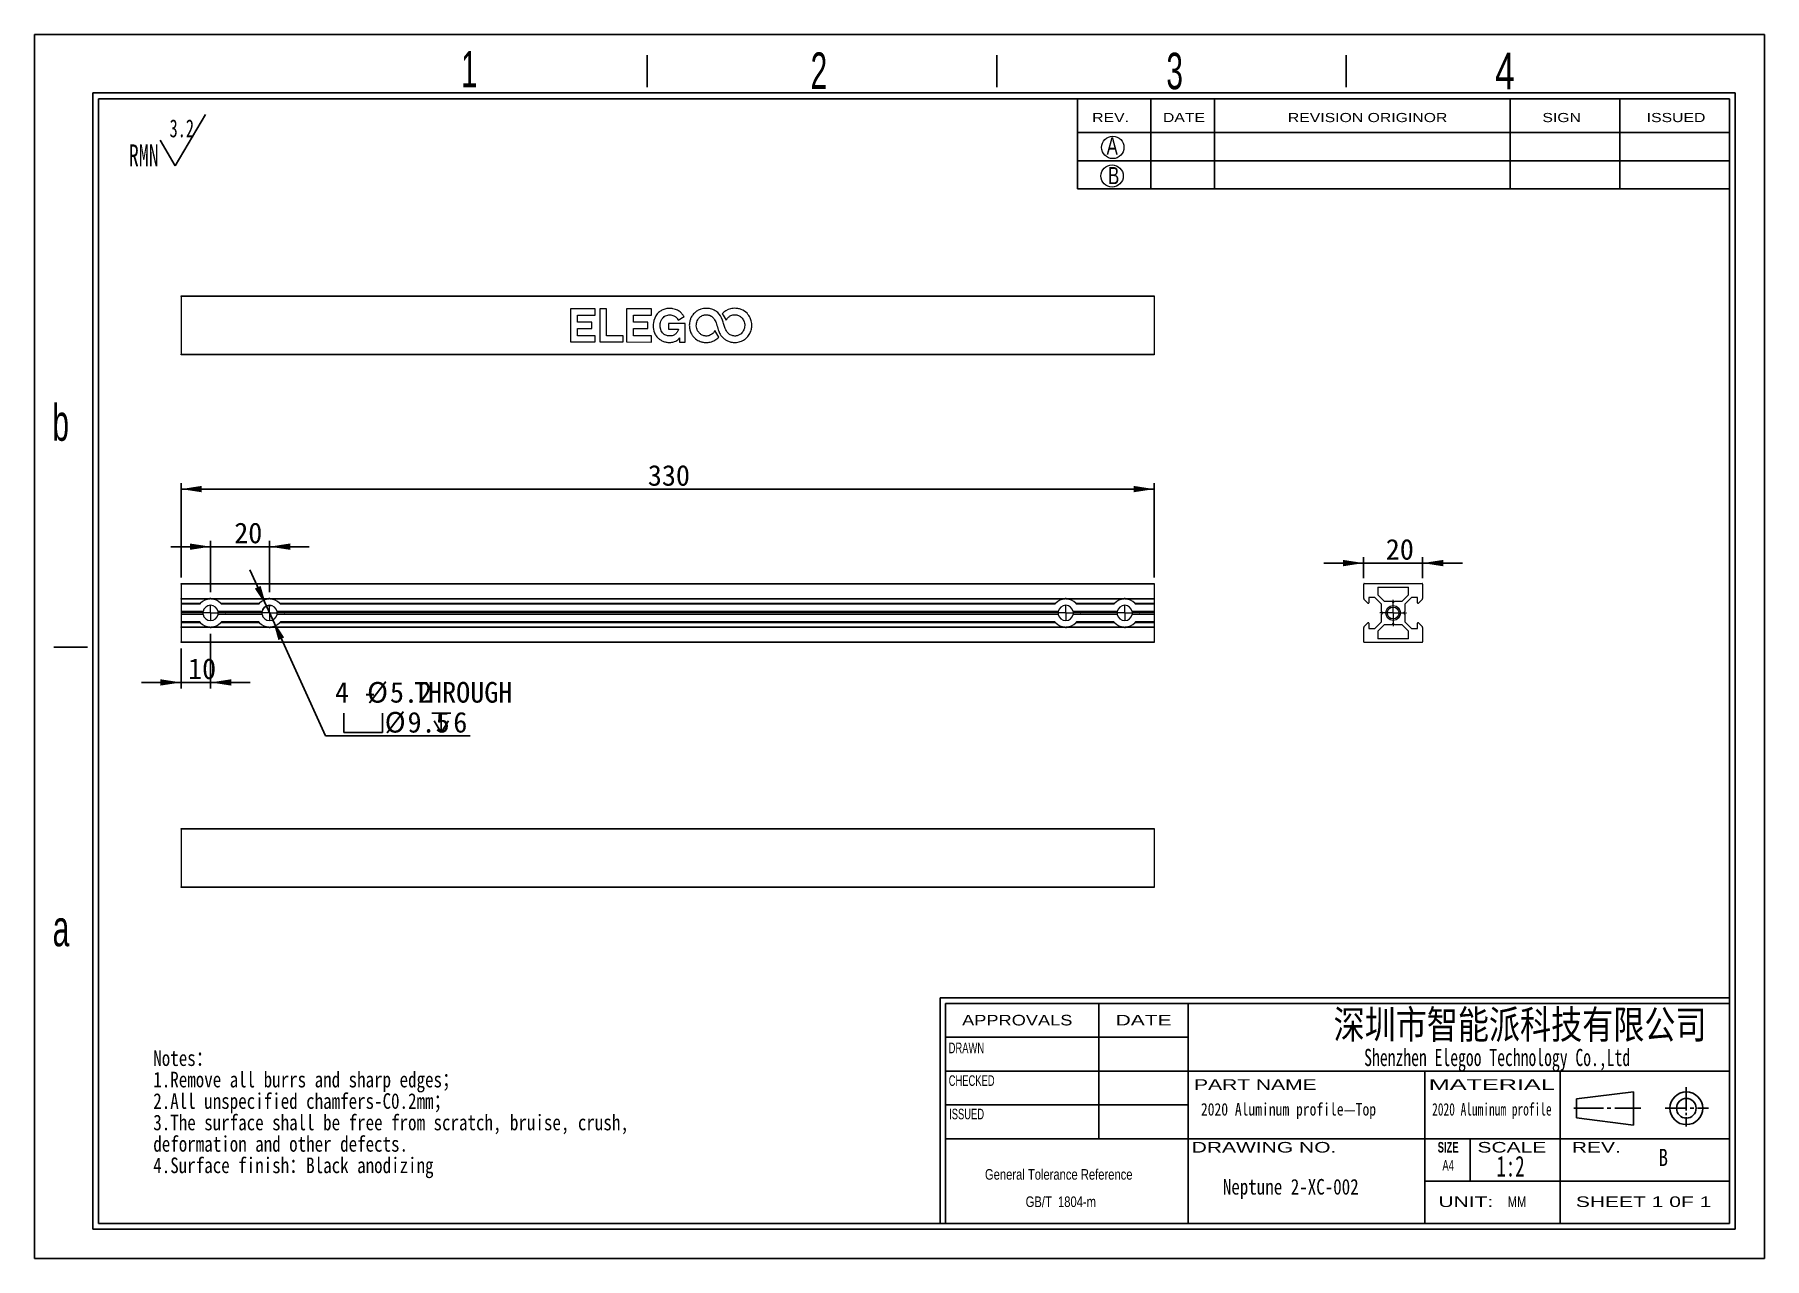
# Model space of a CAD drawing. Header units: millimetres. Extents: x 2 to 295, y 1 to 209.
import ezdxf

# ---------------------------------------------------------------- set-up
doc = ezdxf.new("R2010")
doc.units = ezdxf.units.MM
doc.linetypes.add('CENTER', pattern=[10.16, 6.35, -1.27, 1.27, -1.27])
doc.layers.add('DIM', color=5, linetype='Continuous')
doc.layers.add('SLD-0', color=179, linetype='Continuous')
doc.layers.add('中心线', color=1, linetype='CENTER', lineweight=15)
doc.styles.add('SLDTEXTSTYLE0', font='SIMSUN.TTC', dxfattribs={"width": 0.67})
doc.styles.add('SLDTEXTSTYLE1', font='SIMSUN.TTC', dxfattribs={"width": 0.67})
doc.styles.add('SLDTEXTSTYLE10', font='ARIAL.TTF', dxfattribs={"width": 1.422})
doc.styles.add('SLDTEXTSTYLE11', font='ARIAL.TTF', dxfattribs={"width": 0.7584})
doc.styles.add('SLDTEXTSTYLE12', font='ARIAL.TTF', dxfattribs={"width": 1.2324})
doc.styles.add('SLDTEXTSTYLE13', font='ARIAL.TTF', dxfattribs={"width": 1.7064})
doc.styles.add('SLDTEXTSTYLE14', font='SIMKAI.TTF', dxfattribs={"width": 0.67})
doc.styles.add('SLDTEXTSTYLE15', font='SIMSUN.TTC')
doc.styles.add('SLDTEXTSTYLE2', font='SIMSUN.TTC', dxfattribs={"width": 0.8, "bigfont": 'bigfont'})
doc.styles.add('SLDTEXTSTYLE3', font='SIMSUN.TTC', dxfattribs={"width": 0.8})
doc.styles.add('SLDTEXTSTYLE4', font='SIMSUN.TTC', dxfattribs={"width": 0.8, "bigfont": 'bigfont'})
doc.styles.add('SLDTEXTSTYLE5', font='SIMSUN.TTC', dxfattribs={"width": 0.8})
doc.styles.add('SLDTEXTSTYLE6', font='ARIAL.TTF', dxfattribs={"width": 0.63516})
doc.styles.add('SLDTEXTSTYLE7', font='GOTHIC.TTF', dxfattribs={"width": 0.7304})
doc.styles.add('SLDTEXTSTYLE8', font='GOTHIC.TTF', dxfattribs={"width": 0.61171})
doc.styles.add('SLDTEXTSTYLE9', font='ARIALBD.TTF', dxfattribs={"width": 0.63516})
doc.dimstyles.new('SLDDIMSTYLE0', dxfattribs={"dimtxt": 3.5, "dimasz": 3.5, "dimexe": 0, "dimexo": 0.0625, "dimgap": 0.875, "dimtad": 2, "dimlfac": 2, "dimrnd": 1e-09, "dimzin": 12, "dimdsep": 46, "dimtxsty": 'SLDTEXTSTYLE0', "dimsah": 1, "dimcen": 0.09, "dimadec": 0, "dimazin": 3, "dimtfac": 1, "dimtofl": 0, "dimtmove": 0, "dimatfit": 3, "dimfxl": 0, "dimfrac": 2, "dimtolj": 1, "dimtzin": 12, "dimarcsym": 0})
doc.dimstyles.new('SLDDIMSTYLE1', dxfattribs={"dimtxt": 3.5, "dimasz": 3.5, "dimexe": 0, "dimexo": 0.0625, "dimgap": 0.875, "dimtad": 2, "dimlfac": 2, "dimrnd": 1e-09, "dimzin": 12, "dimdsep": 46, "dimtxsty": 'SLDTEXTSTYLE0', "dimsah": 1, "dimcen": 0.09, "dimadec": 0, "dimazin": 3, "dimtfac": 1, "dimtmove": 0, "dimatfit": 0, "dimfxl": 0, "dimfrac": 2, "dimtolj": 1, "dimtzin": 12, "dimarcsym": 0})
doc.dimstyles.new('SLDDIMSTYLE2', dxfattribs={"dimtxt": 3.5, "dimasz": 3.5, "dimexe": 0, "dimexo": 0.0625, "dimgap": 0.875, "dimtad": 0, "dimtih": 1, "dimtoh": 1, "dimlfac": 2, "dimrnd": 1e-09, "dimzin": 12, "dimdsep": 46, "dimtxsty": 'SLDTEXTSTYLE0', "dimsah": 1, "dimcen": 0, "dimadec": 0, "dimazin": 3, "dimtfac": 1, "dimtmove": 0, "dimatfit": 3, "dimfxl": 0, "dimfrac": 2, "dimtolj": 1, "dimtzin": 12, "dimarcsym": 0})

# ---------------------------------------------------------------- blocks, each defined once
blk = doc.blocks.new('SW_NOTE_0')
at = {"layer": 'SLD-0', "color": 0}
for q in [(12.98, 9.35), (5.31, 5.02)]:
    blk.add_line((7.87, 0.69), q, dxfattribs=at)
at = {"layer": 'SLD-0', "color": 0, "attachment_point": 1, "style": 'SLDTEXTSTYLE0'}
for s, insert, char_height in [('3.2', (6.9, 8.55), 3.032), ('RMN', (0, 4.31), 3.704)]:
    blk.add_mtext(s, dxfattribs=dict(at, insert=insert, char_height=char_height))
blk = doc.blocks.new('SW_NOTE_1')
at = {"layer": 'SLD-0', "color": 0, "char_height": 2.6458, "attachment_point": 1}
for s, insert, style in [('Notes\\M+18146', (0, 3.08), 'SLDTEXTSTYLE4'), ('1.Remove all burrs and sharp edges\\M+18147', (0, -0.55), 'SLDTEXTSTYLE4'), ('2.All unspecified chamfers-C0.2mm\\M+18147', (0, -4.19), 'SLDTEXTSTYLE4'), ('3.The surface shall be free from scratch, bruise, crush, ', (0, -7.82), 'SLDTEXTSTYLE5'), ('deformation and other defects.', (0, -11.45), 'SLDTEXTSTYLE5'), ('4.Surface finish\\M+18146Black anodizing', (0, -15.08), 'SLDTEXTSTYLE4')]:
    blk.add_mtext(s, dxfattribs=dict(at, insert=insert, style=style))
blk = doc.blocks.new('SW_NOTE_2')
at = {"layer": 'SLD-0', "color": 0, "char_height": 1.7927, "attachment_point": 2, "style": 'SLDTEXTSTYLE11'}
for s, insert in [('General Tolerance Reference ', (13.02, 2.31)), (' GB/T  1804-m', (13.11, -2.32))]:
    blk.add_mtext(s, dxfattribs=dict(at, insert=insert))
blk = doc.blocks.new('_D')
at = {"layer": 'DIM'}
for p, q in [((26.65, 116.66), (26.65, 132.66)), ((191.65, 116.66), (191.65, 132.66)), ((26.65, 131.66), (191.65, 131.66))]:
    blk.add_line(p, q, dxfattribs=at)
for points in [[(26.65, 131.66), (30.15, 131.12), (30.15, 132.2)], [(191.65, 131.66), (188.15, 132.2), (188.15, 131.12)]]:
    blk.add_solid(points, dxfattribs=at)
at = {"layer": 'DIM', "insert": (105.79, 135.73), "char_height": 3.5, "attachment_point": 1, "style": 'SLDTEXTSTYLE15'}
blk.add_mtext('330', dxfattribs=at)
blk = doc.blocks.new('_D_1')
at = {"layer": 'DIM'}
for p, q in [((31.65, 121.9), (24.92, 121.9)), ((31.65, 114.21), (31.65, 122.9)), ((31.65, 121.9), (41.65, 121.9)), ((41.65, 114.21), (41.65, 122.9)), ((41.65, 121.9), (48.38, 121.9))]:
    blk.add_line(p, q, dxfattribs=at)
for points in [[(31.65, 121.9), (28.15, 122.44), (28.15, 121.36)], [(41.65, 121.9), (45.15, 121.36), (45.15, 122.44)]]:
    blk.add_solid(points, dxfattribs=at)
at = {"layer": 'DIM', "insert": (35.66, 125.98), "char_height": 3.5, "attachment_point": 1, "style": 'SLDTEXTSTYLE15'}
blk.add_mtext('20', dxfattribs=at)
blk = doc.blocks.new('_D_2')
at = {"layer": 'DIM'}
for p, q in [((31.65, 107.11), (31.65, 97.89)), ((26.65, 104.66), (26.65, 97.89)), ((26.65, 98.89), (19.92, 98.89)), ((26.65, 98.89), (31.65, 98.89)), ((31.65, 98.89), (38.38, 98.89))]:
    blk.add_line(p, q, dxfattribs=at)
for points in [[(26.65, 98.89), (23.15, 99.43), (23.15, 98.36)], [(31.65, 98.89), (35.15, 98.36), (35.15, 99.43)]]:
    blk.add_solid(points, dxfattribs=at)
at = {"layer": 'DIM', "insert": (27.83, 102.97), "char_height": 3.5, "attachment_point": 1, "style": 'SLDTEXTSTYLE15'}
blk.add_mtext('10', dxfattribs=at)
blk = doc.blocks.new('SW_SYMBOL_HOLE_SPOT')
at = {"layer": 'DIM', "color": 0}
for p, q in [((0, 875), (0, 75)), ((1600, 75), (1600, 875)), ((0, 75), (1600, 75))]:
    blk.add_line(p, q, dxfattribs=at)
blk = doc.blocks.new('SW_SYMBOL_HOLE_DEPTH')
at = {"layer": 'DIM', "color": 0}
for p, q in [((0, 875), (800, 875)), ((400, 875), (400, 75)), ((100, 555), (400, 75)), ((700, 555), (400, 75))]:
    blk.add_line(p, q, dxfattribs=at)
blk = doc.blocks.new('_D_3')
at = {"layer": 'DIM'}
for p, q in [((41.11, 111.84), (38.31, 117.97)), ((41.11, 111.84), (42.19, 109.48)), ((42.19, 109.48), (51.16, 89.82)), ((51.16, 89.82), (75.67, 89.82))]:
    blk.add_line(p, q, dxfattribs=at)
blk.add_arc((41.65, 110.66), 1.3, 76.9694, 153.5189, dxfattribs=at)
for points in [[(41.11, 111.84), (40.14, 115.25), (39.16, 114.8)], [(42.19, 109.48), (43.15, 106.07), (44.13, 106.52)]]:
    blk.add_solid(points, dxfattribs=at)
at = {"layer": 'DIM', "xscale": 0.004072727272727273, "yscale": 0.004072727272727273, "zscale": 0.004072727272727273}
for name, p in [('SW_SYMBOL_HOLE_SPOT', (54.26, 90.11)), ('SW_SYMBOL_HOLE_DEPTH', (69.14, 90.11))]:
    blk.add_blockref(name, p, dxfattribs=at)
at = {"layer": 'DIM', "char_height": 3.5, "attachment_point": 1, "style": 'SLDTEXTSTYLE15'}
for s, insert in [('4 - ', (52.75, 98.97)), ('%%c', (58.19, 98.97)), ('5.2', (62.06, 98.97)), ('THROUGH', (66.15, 98.97)), ('%%c', (61.18, 93.9)), ('9.5', (65.05, 93.9)), ('6', (72.8, 93.9))]:
    blk.add_mtext(s, dxfattribs=dict(at, insert=insert))
blk = doc.blocks.new('SW_CENTERMARKSYMBOL_0')
at = {"layer": '中心线', "color": 0}
for p, q in [((-2.5, 0), (-2.55, 0)), ((0, 0), (-1.25, 0)), ((0, 2.5), (0, 2.55)), ((0, 0), (0, 1.25)), ((0, 0), (0, -1.25)), ((0, 0), (1.25, 0)), ((2.5, 0), (2.55, 0)), ((0, -2.5), (0, -2.55))]:
    blk.add_line(p, q, dxfattribs=at)
blk = doc.blocks.new('SW_CENTERMARKSYMBOL_1')
at = {"layer": '中心线', "color": 0}
for p, q in [((-2.5, 0), (-2.55, 0)), ((0, 0), (-1.25, 0)), ((0, 2.5), (0, 2.55)), ((0, 0), (0, 1.25)), ((0, 0), (0, -1.25)), ((0, 0), (1.25, 0)), ((2.5, 0), (2.55, 0)), ((0, -2.5), (0, -2.55))]:
    blk.add_line(p, q, dxfattribs=at)
blk = doc.blocks.new('SW_CENTERMARKSYMBOL_2')
at = {"layer": '中心线', "color": 0}
for p, q in [((-2.5, 0), (-2.55, 0)), ((0, 0), (-1.25, 0)), ((0, 2.5), (0, 2.55)), ((0, 0), (0, 1.25)), ((0, 0), (0, -1.25)), ((0, 0), (1.25, 0)), ((2.5, 0), (2.55, 0)), ((0, -2.5), (0, -2.55))]:
    blk.add_line(p, q, dxfattribs=at)
blk = doc.blocks.new('SW_CENTERMARKSYMBOL_3')
at = {"layer": '中心线', "color": 0}
for p, q in [((-2.5, 0), (-2.55, 0)), ((0, 0), (-1.25, 0)), ((0, 2.5), (0, 2.55)), ((0, 0), (0, 1.25)), ((0, 0), (0, -1.25)), ((0, 0), (1.25, 0)), ((2.5, 0), (2.55, 0)), ((0, -2.5), (0, -2.55))]:
    blk.add_line(p, q, dxfattribs=at)
blk = doc.blocks.new('_D_4')
at = {"layer": 'DIM'}
for p, q in [((227.16, 119.12), (220.43, 119.12)), ((227.16, 116.56), (227.16, 120.12)), ((227.16, 119.12), (237.16, 119.12)), ((237.16, 116.56), (237.16, 120.12)), ((237.16, 119.12), (243.89, 119.12))]:
    blk.add_line(p, q, dxfattribs=at)
for points in [[(227.16, 119.12), (223.66, 119.66), (223.66, 118.58)], [(237.16, 119.12), (240.66, 118.58), (240.66, 119.66)]]:
    blk.add_solid(points, dxfattribs=at)
at = {"layer": 'DIM', "insert": (230.91, 123.2), "char_height": 3.5, "attachment_point": 1, "style": 'SLDTEXTSTYLE15'}
blk.add_mtext('20', dxfattribs=at)
blk = doc.blocks.new('SW_CENTERMARKSYMBOL_4')
at = {"layer": '中心线', "color": 0}
for p, q in [((-1.25, 0), (-2.25, 0)), ((0, 0), (-1.25, 0)), ((0, 1.25), (0, 2.25)), ((0, 0), (0, 1.25)), ((0, 0), (0, -1.25)), ((0, 0), (1.25, 0)), ((1.25, 0), (2.25, 0)), ((0, -1.25), (0, -2.25))]:
    blk.add_line(p, q, dxfattribs=at)

msp = doc.modelspace()

# ---------------------------------------------------------------- linework, layer by layer
at = {"color": 7, "linetype": 'Continuous', "lineweight": 15}
for p, q in [((26.6477, 164.3065), (26.6477, 164.4065)), ((26.6477, 164.4065), (191.6477, 164.4065)), ((26.6477, 164.3065), (26.6477, 154.5065)), ((191.6477, 164.3065), (26.6477, 164.3065)), ((191.6477, 164.4065), (191.6477, 164.3065)), ((191.6477, 164.3065), (191.6477, 154.5065)), ((96.8744, 162.1965), (92.6975, 162.1965)), ((92.6975, 162.1965), (92.6975, 156.5902)), ((96.8744, 161.1301), (96.8744, 162.1965)), ((98.7728, 162.1965), (97.6345, 162.1965)), ((97.6345, 162.1965), (97.6345, 156.5902)), ((98.7728, 157.6561), (98.7728, 162.1965)), ((106.3879, 162.1965), (102.1832, 162.1965)), ((102.1832, 162.1965), (102.1906, 156.5902)), ((106.3879, 161.1301), (106.3879, 162.1965)), ((93.835, 159.9535), (93.835, 161.1301)), ((93.835, 161.1301), (96.8744, 161.1301)), ((96.3112, 159.9535), (93.835, 159.9535)), ((93.835, 157.6561), (93.835, 158.8869)), ((93.835, 158.8869), (96.3112, 158.8869)), ((96.3112, 158.8869), (96.3112, 159.9535)), ((103.3321, 159.9535), (103.3321, 161.1301)), ((103.3321, 161.1301), (106.3879, 161.1301)), ((105.8106, 159.9535), (103.3321, 159.9535)), ((103.3321, 157.6561), (103.3321, 158.8869)), ((103.3321, 158.8869), (105.8106, 158.8869)), ((105.8106, 158.8869), (105.8106, 159.9535)), ((112.1377, 159.7356), (109.2981, 159.7356)), ((109.2981, 159.7356), (109.2981, 158.7427)), ((109.2981, 158.7427), (110.9701, 158.7427)), ((110.9451, 160.2789), (111.9228, 160.9014)), ((112.1377, 156.5698), (112.1377, 159.7356)), ((92.6975, 156.5902), (96.8744, 156.5902)), ((96.8744, 157.6561), (93.835, 157.6561)), ((96.8744, 156.5902), (96.8744, 157.6561)), ((97.6345, 156.5902), (101.6315, 156.5902)), ((101.6315, 157.6561), (98.7728, 157.6561)), ((101.6315, 156.5902), (101.6315, 157.6561)), ((102.1906, 156.5902), (106.3879, 156.5698)), ((106.3879, 157.6561), (103.3321, 157.6561)), ((106.3879, 156.5698), (106.3879, 157.6561)), ((111.1659, 157.2952), (111.1659, 156.5698)), ((111.1659, 156.5698), (112.1377, 156.5698)), ((26.6477, 154.5065), (191.6477, 154.5065)), ((26.6477, 154.4065), (26.6477, 154.5065)), ((191.6477, 154.4065), (26.6477, 154.4065)), ((191.6477, 154.5065), (191.6477, 154.4065)), ((26.6477, 115.6615), (191.6477, 115.6615)), ((26.6477, 115.5615), (26.6477, 115.6615)), ((191.6477, 115.5615), (26.6477, 115.5615)), ((26.6477, 115.5615), (26.6477, 113.1029)), ((191.6477, 115.6615), (191.6477, 115.5615)), ((191.6477, 115.5615), (191.6477, 113.1029)), ((227.1604, 113.1029), (227.1604, 115.5615)), ((227.2604, 115.6615), (237.0604, 115.6615)), ((229.5554, 115.0135), (229.5554, 113.7615)), ((229.5554, 115.0135), (234.7655, 115.0135)), ((234.7655, 113.7615), (234.7655, 115.0135)), ((237.1604, 115.5615), (237.1604, 113.1029)), ((26.6477, 113.1029), (191.6477, 113.1029)), ((26.6477, 113.0322), (26.6477, 113.1029)), ((31.505, 113.0322), (26.6477, 113.0322)), ((26.6477, 113.0322), (26.6477, 112.3322)), ((26.6477, 112.3322), (29.9597, 112.3322)), ((26.6477, 112.3029), (26.6477, 112.3322)), ((26.6477, 112.3029), (29.9317, 112.3029)), ((26.6477, 112.3029), (26.6477, 112.1665)), ((29.8104, 112.1665), (26.6477, 112.1665)), ((26.6477, 112.1665), (26.6477, 110.9115)), ((41.505, 113.0322), (31.7903, 113.0322)), ((33.3357, 112.3322), (39.9597, 112.3322)), ((33.3634, 112.3029), (39.9317, 112.3029)), ((39.8104, 112.1665), (33.4849, 112.1665)), ((176.505, 113.0322), (41.7903, 113.0322)), ((43.3357, 112.3322), (174.9597, 112.3322)), ((43.3634, 112.3029), (174.9317, 112.3029)), ((174.8104, 112.1665), (43.4849, 112.1665)), ((186.505, 113.0322), (176.7903, 113.0322)), ((178.3356, 112.3322), (184.9596, 112.3322)), ((178.3634, 112.3029), (184.9317, 112.3029)), ((184.8104, 112.1665), (178.4849, 112.1665)), ((191.6477, 113.0322), (186.7903, 113.0322)), ((188.3357, 112.3322), (191.6477, 112.3322)), ((188.3634, 112.3029), (191.6477, 112.3029)), ((191.6477, 112.1665), (188.4849, 112.1665)), ((191.6477, 113.1029), (191.6477, 113.0322)), ((191.6477, 113.0322), (191.6477, 112.3322)), ((191.6477, 112.3322), (191.6477, 112.3029)), ((191.6477, 112.3029), (191.6477, 112.1665)), ((191.6477, 112.1665), (191.6477, 110.9115)), ((227.8897, 112.3322), (227.1897, 113.0322)), ((229.0604, 113.2665), (228.0604, 113.2665)), ((228.0604, 113.2665), (228.0604, 112.4029)), ((230.1604, 112.1665), (229.0604, 113.2665)), ((229.5554, 113.7615), (230.6554, 112.6615)), ((230.1604, 110.9115), (230.1604, 112.1665)), ((230.6554, 112.6615), (231.9104, 112.6615)), ((231.9104, 112.6615), (232.1604, 112.4115)), ((232.1604, 112.4115), (232.4104, 112.6615)), ((232.4104, 112.6615), (233.6655, 112.6615)), ((233.6655, 112.6615), (234.7655, 113.7615)), ((235.2604, 113.2665), (234.1604, 112.1665)), ((234.1604, 112.1665), (234.1604, 110.9115)), ((236.2604, 113.2665), (235.2604, 113.2665)), ((236.2604, 112.4029), (236.2604, 113.2665)), ((237.1311, 113.0322), (236.4311, 112.3322)), ((30.3719, 110.9115), (26.6477, 110.9115)), ((26.6477, 110.9115), (26.6477, 110.6615)), ((30.3477, 110.6615), (26.6477, 110.6615)), ((26.6477, 110.6615), (26.6477, 110.4115)), ((30.3719, 110.4115), (26.6477, 110.4115)), ((26.6477, 110.4115), (26.6477, 109.1565)), ((29.8104, 109.1565), (26.6477, 109.1565)), ((26.6477, 109.1565), (26.6477, 109.0201)), ((29.9319, 109.0201), (26.6477, 109.0201)), ((26.6477, 108.9908), (26.6477, 109.0201)), ((29.9597, 108.9908), (26.6477, 108.9908)), ((26.6477, 108.9908), (26.6477, 108.2908)), ((30.817, 109.6615), (30.8854, 109.6615)), ((40.3719, 110.9115), (32.9234, 110.9115)), ((40.3719, 110.4115), (32.9234, 110.4115)), ((40.3477, 110.6615), (32.9477, 110.6615)), ((39.9597, 108.9908), (33.3357, 108.9908)), ((39.9319, 109.0201), (33.3636, 109.0201)), ((39.8104, 109.1565), (33.4849, 109.1565)), ((175.3719, 110.9115), (42.9234, 110.9115)), ((175.3719, 110.4115), (42.9234, 110.4115)), ((175.3477, 110.6615), (42.9477, 110.6615)), ((174.9597, 108.9908), (43.3357, 108.9908)), ((174.9319, 109.0201), (43.3636, 109.0201)), ((174.8104, 109.1565), (43.4849, 109.1565)), ((185.3719, 110.9115), (177.9234, 110.9115)), ((185.3719, 110.4115), (177.9234, 110.4115)), ((185.3477, 110.6615), (177.9477, 110.6615)), ((184.9596, 108.9908), (178.3356, 108.9908)), ((184.9319, 109.0201), (178.3636, 109.0201)), ((184.8104, 109.1565), (178.4849, 109.1565)), ((191.6477, 110.9115), (187.9234, 110.9115)), ((191.6477, 110.4115), (187.9234, 110.4115)), ((191.6477, 110.6615), (187.9477, 110.6615)), ((191.6477, 108.9908), (188.3357, 108.9908)), ((191.6477, 109.0201), (188.3636, 109.0201)), ((191.6477, 109.1565), (188.4849, 109.1565)), ((191.6477, 110.9115), (191.6477, 110.6615)), ((191.6477, 110.6615), (191.6477, 110.4115)), ((191.6477, 110.4115), (191.6477, 109.1565)), ((191.6477, 109.1565), (191.6477, 109.0201)), ((191.6477, 109.0201), (191.6477, 108.9908)), ((191.6477, 108.9908), (191.6477, 108.2908)), ((227.1897, 108.2908), (227.8897, 108.9908)), ((228.0604, 108.9201), (228.0604, 108.0565)), ((229.0604, 108.0565), (230.1604, 109.1565)), ((230.6554, 108.6615), (229.5554, 107.5615)), ((230.4104, 110.6615), (230.1604, 110.9115)), ((230.1604, 110.4115), (230.4104, 110.6615)), ((230.1604, 109.1565), (230.1604, 110.4115)), ((231.9104, 108.6615), (230.6554, 108.6615)), ((232.1604, 108.9115), (231.9104, 108.6615)), ((232.4104, 108.6615), (232.1604, 108.9115)), ((233.6655, 108.6615), (232.4104, 108.6615)), ((234.7655, 107.5615), (233.6655, 108.6615)), ((234.1604, 110.9115), (233.9104, 110.6615)), ((233.9104, 110.6615), (234.1604, 110.4115)), ((234.1604, 110.4115), (234.1604, 109.1565)), ((234.1604, 109.1565), (235.2604, 108.0565)), ((236.2604, 108.0565), (236.2604, 108.9201)), ((236.4311, 108.9908), (237.1311, 108.2908)), ((26.6477, 108.2908), (31.505, 108.2908)), ((26.6477, 108.2201), (26.6477, 108.2908)), ((191.6477, 108.2201), (26.6477, 108.2201)), ((26.6477, 108.2201), (26.6477, 105.7615)), ((26.6477, 105.7615), (191.6477, 105.7615)), ((26.6477, 105.6615), (26.6477, 105.7615)), ((191.6477, 105.6615), (26.6477, 105.6615)), ((31.7903, 108.2908), (41.505, 108.2908)), ((41.7903, 108.2908), (176.505, 108.2908)), ((176.7903, 108.2908), (186.505, 108.2908)), ((186.7903, 108.2908), (191.6477, 108.2908)), ((191.6477, 108.2908), (191.6477, 108.2201)), ((191.6477, 108.2201), (191.6477, 105.7615)), ((191.6477, 105.7615), (191.6477, 105.6615)), ((227.1604, 105.7615), (227.1604, 108.2201)), ((237.0604, 105.6615), (227.2604, 105.6615)), ((228.0604, 108.0565), (229.0604, 108.0565)), ((229.5554, 107.5615), (229.5554, 106.3095)), ((234.7655, 106.3095), (229.5554, 106.3095)), ((234.7655, 106.3095), (234.7655, 107.5615)), ((235.2604, 108.0565), (236.2604, 108.0565)), ((237.1604, 108.2201), (237.1604, 105.7615)), ((26.6477, 74.1309), (191.6477, 74.1309)), ((26.6477, 74.0309), (26.6477, 74.1309)), ((191.6477, 74.0309), (26.6477, 74.0309)), ((26.6477, 74.0309), (26.6477, 64.2309)), ((191.6477, 74.1309), (191.6477, 74.0309)), ((191.6477, 74.0309), (191.6477, 64.2309)), ((26.6477, 64.2309), (191.6477, 64.2309)), ((26.6477, 64.1309), (26.6477, 64.2309)), ((191.6477, 64.1309), (26.6477, 64.1309)), ((191.6477, 64.2309), (191.6477, 64.1309))]:
    msp.add_line(p, q, dxfattribs=at)
for radius in [1.25, 1]:
    msp.add_circle((232.1604, 110.6615), radius, dxfattribs=at)
for centre, radius, start, end in [((227.2604, 115.5615), 0.1, 90, 180), ((237.0604, 115.5615), 0.1, 0, 90), ((31.6477, 110.6615), 2.375, 136.280789, 140.676749), ((31.6477, 110.6615), 2.375, 93.444019, 135.294968), ((31.6477, 110.6615), 1.3, 11.087489, 168.912511), ((31.6477, 110.6615), 2.375, 44.705032, 86.555981), ((31.6477, 110.6615), 2.375, 39.323251, 43.719211), ((41.6477, 110.6615), 2.375, 136.280789, 140.676749), ((41.6477, 110.6615), 2.375, 93.444019, 135.294968), ((41.6477, 110.6615), 1.3, 11.087489, 168.912511), ((41.6477, 110.6615), 2.375, 44.705032, 86.555981), ((41.6477, 110.6615), 2.375, 39.323251, 43.719211), ((176.6477, 110.6615), 2.375, 136.280789, 140.676749), ((176.6477, 110.6615), 2.375, 93.444019, 135.294968), ((176.6477, 110.6615), 1.3, 11.087489, 168.912511), ((176.6477, 110.6615), 2.375, 44.705032, 86.555981), ((176.6477, 110.6615), 2.375, 39.323251, 43.719211), ((186.6477, 110.6615), 2.375, 136.280789, 140.676749), ((186.6477, 110.6615), 2.375, 93.444019, 135.294968), ((186.6477, 110.6615), 1.3, 11.087489, 168.912511), ((186.6477, 110.6615), 2.375, 44.705032, 86.555981), ((186.6477, 110.6615), 2.375, 39.323251, 43.719211), ((227.2604, 113.1029), 0.1, 180, 225), ((227.9604, 112.4029), 0.1, 225, 0), ((236.3604, 112.4029), 0.1, 180, 315), ((237.0604, 113.1029), 0.1, 315, 0), ((31.6477, 110.6615), 2.375, 219.323251, 223.719211), ((31.6477, 110.6615), 2.375, 224.705032, 266.555981), ((31.6477, 110.6615), 1.3, 168.912511, 180), ((31.6477, 110.6615), 1.3, 180, 191.087489), ((31.6477, 110.6615), 1.3, 191.087489, 348.912511), ((31.6477, 110.6615), 2.375, 273.444019, 315.294968), ((31.6477, 110.6615), 1.3, 0, 11.087489), ((31.6477, 110.6615), 1.3, 348.912511, 0), ((31.6477, 110.6615), 2.375, 316.280789, 320.676749), ((41.6477, 110.6615), 2.375, 219.323251, 223.719211), ((41.6477, 110.6615), 2.375, 224.705032, 266.555981), ((41.6477, 110.6615), 1.3, 168.912511, 180), ((41.6477, 110.6615), 1.3, 180, 191.087489), ((41.6477, 110.6615), 1.3, 191.087489, 348.912511), ((41.6477, 110.6615), 2.375, 273.444019, 315.294968), ((41.6477, 110.6615), 1.3, 0, 11.087489), ((41.6477, 110.6615), 1.3, 348.912511, 0), ((41.6477, 110.6615), 2.375, 316.280789, 320.676749), ((176.6477, 110.6615), 2.375, 219.323251, 223.719211), ((176.6477, 110.6615), 2.375, 224.705032, 266.555981), ((176.6477, 110.6615), 1.3, 168.912511, 180), ((176.6477, 110.6615), 1.3, 180, 191.087489), ((176.6477, 110.6615), 1.3, 191.087489, 348.912511), ((176.6477, 110.6615), 2.375, 273.444019, 315.294968), ((176.6477, 110.6615), 1.3, 0, 11.087489), ((176.6477, 110.6615), 1.3, 348.912511, 0), ((176.6477, 110.6615), 2.375, 316.280789, 320.676749), ((186.6477, 110.6615), 2.375, 219.323251, 223.719211), ((186.6477, 110.6615), 2.375, 224.705032, 266.555981), ((186.6477, 110.6615), 1.3, 168.912511, 180), ((186.6477, 110.6615), 1.3, 180, 191.087489), ((186.6477, 110.6615), 1.3, 191.087489, 348.912511), ((186.6477, 110.6615), 2.375, 273.444019, 315.294968), ((186.6477, 110.6615), 1.3, 0, 11.087489), ((186.6477, 110.6615), 1.3, 348.912511, 0), ((186.6477, 110.6615), 2.375, 316.280789, 320.676749), ((227.9604, 108.9201), 0.1, 0, 135), ((236.3604, 108.9201), 0.1, 45, 180), ((227.2604, 108.2201), 0.1, 135, 180), ((227.2604, 105.7615), 0.1, 180, 270), ((237.0604, 105.7615), 0.1, 270, 0), ((237.0604, 108.2201), 0.1, 0, 45)]:
    msp.add_arc(centre, radius, start, end, dxfattribs=at)
for points, knots in [([(111.9228, 160.9014), (111.8333, 161.0801), (111.656, 161.3109), (111.3699, 161.5935), (111.1238, 161.7845), (110.8297, 161.9718), (110.4632, 162.114), (110.1039, 162.2203), (109.7824, 162.2638), (109.4974, 162.2729), (109.1873, 162.2681), (108.7268, 162.1925), (108.2834, 162.0301), (107.7827, 161.7461), (107.1351, 161.1311), (106.7593, 160.234), (106.6541, 159.1127), (106.767, 158.3908), (107.0693, 157.8386), (107.287, 157.5036), (107.5953, 157.1742), (107.9796, 156.9012), (108.3113, 156.736), (108.5994, 156.6222), (108.8834, 156.5495), (109.2378, 156.5147), (109.6106, 156.5137), (110.0059, 156.5605), (110.3647, 156.6688), (110.7944, 156.8659), (111.0457, 157.1259), (111.1659, 157.2952)], [0, 0, 0, 0, 0.04306126, 0.06293944, 0.08723537, 0.11063967, 0.13841447, 0.17232888, 0.19183435, 0.20872822, 0.23427806, 0.25908051, 0.30980908, 0.3358877, 0.38378725, 0.50147718, 0.53554309, 0.62914126, 0.65316789, 0.67210585, 0.71587649, 0.75017035, 0.77401912, 0.79626488, 0.8173856, 0.8374748, 0.87348038, 0.89824817, 0.92364057, 0.95469009, 1, 1, 1, 1]), ([(119.0734, 160.2715), (119.1464, 160.4503), (119.3702, 160.7009), (119.6986, 160.9883), (120.0281, 161.1292), (120.3543, 161.2095), (120.6936, 161.2114), (121.0023, 161.1349), (121.3382, 161.0109), (121.6462, 160.7725), (121.8943, 160.477), (122.0712, 160.15), (122.1941, 159.7979), (122.2295, 159.3718), (122.1868, 158.9944), (122.0296, 158.4888), (121.6964, 158.0201), (121.1919, 157.7159), (120.8168, 157.6097), (120.3983, 157.5808), (119.9947, 157.6564), (119.6222, 157.8645), (119.22, 158.2169), (118.8874, 158.7996), (118.6772, 159.5814), (118.403, 160.5366), (117.9517, 161.3487), (117.2373, 161.8778), (116.7663, 162.1264), (116.2311, 162.2469), (115.8237, 162.2864), (115.4945, 162.2908), (115.1471, 162.2535), (114.8348, 162.1667), (114.4805, 162.0468), (114.1865, 161.8825), (113.9132, 161.7021), (113.6542, 161.4689), (113.4355, 161.236), (113.229, 160.9205), (113.0202, 160.5508), (112.9019, 160.0863), (112.8067, 159.5475), (112.8318, 159.0632), (112.9367, 158.5034), (113.1242, 158.0276), (113.4475, 157.512), (113.9354, 157.0317), (114.5476, 156.6846), (115.1206, 156.5377), (115.5704, 156.5017), (115.9722, 156.5022), (116.4034, 156.578), (116.7858, 156.6874), (117.2953, 156.9353), (117.6297, 157.1979), (117.8326, 157.4076)], [0, 0, 0, 0, 0.0215498, 0.03870294, 0.04954523, 0.06243192, 0.07718387, 0.08800892, 0.09890066, 0.11816856, 0.13193297, 0.14305292, 0.16079614, 0.17437542, 0.1919216, 0.20411682, 0.23514023, 0.25520397, 0.27092306, 0.27947403, 0.30338724, 0.31672189, 0.32816603, 0.36459642, 0.3914464, 0.42128695, 0.47950091, 0.492651, 0.52332443, 0.53985041, 0.55545868, 0.57037125, 0.57763102, 0.59557647, 0.6075139, 0.62056505, 0.63418836, 0.64509962, 0.66060425, 0.67074997, 0.6884414, 0.70913885, 0.72547618, 0.75130355, 0.76428821, 0.79095879, 0.80951184, 0.83397609, 0.8689668, 0.88902604, 0.90154156, 0.920834, 0.9350374, 0.95179763, 0.96640559, 1, 1, 1, 1]), ([(117.1605, 158.515), (117.077, 158.3239), (116.8429, 158.0569), (116.4669, 157.7678), (116.1255, 157.6415), (115.8031, 157.5806), (115.5265, 157.6005), (115.1666, 157.6631), (114.8668, 157.8016), (114.5131, 158.0978), (114.1498, 158.5381), (113.977, 159.186), (114.0378, 159.7563), (114.148, 160.183), (114.3648, 160.5221), (114.6008, 160.7994), (114.8624, 160.9811), (115.1337, 161.1207), (115.3921, 161.1761), (115.6317, 161.1967), (115.854, 161.2033), (116.0579, 161.1627), (116.2825, 161.1025), (116.4616, 161.0107), (116.7171, 160.8436), (116.9276, 160.6436), (117.1365, 160.3196), (117.319, 160.0087), (117.425, 159.6689), (117.5901, 159.1377), (117.7322, 158.6098), (118.0216, 157.9111), (118.3717, 157.4442), (118.8436, 157.0133), (119.3149, 156.7463), (119.8052, 156.5767), (120.3847, 156.4965), (120.9311, 156.4996), (121.4724, 156.6434), (121.9422, 156.8327), (122.3263, 157.0937), (122.7396, 157.4745), (123.1081, 158.0055), (123.3836, 158.7283), (123.4157, 159.4037), (123.3802, 160.0553), (123.1476, 160.7538), (122.6055, 161.5587), (121.8296, 162.0709), (121.1453, 162.2337), (120.5362, 162.3134), (119.5494, 162.2399), (118.7722, 161.7805), (118.3993, 161.3833)], [0, 0, 0, 0, 0.02362247, 0.04045487, 0.05394694, 0.06508825, 0.0779676, 0.0855475, 0.10711822, 0.11472556, 0.13859908, 0.1716516, 0.18824711, 0.2043557, 0.22181348, 0.23402333, 0.24600299, 0.25818987, 0.26886847, 0.27612021, 0.28588762, 0.29429027, 0.29991611, 0.31261302, 0.31716579, 0.33506299, 0.34535051, 0.36148844, 0.37630404, 0.38611182, 0.42552171, 0.43904259, 0.47291048, 0.49146288, 0.51227328, 0.53473273, 0.55067032, 0.57945585, 0.59677576, 0.61481515, 0.63749573, 0.64969919, 0.67934079, 0.71093689, 0.73724116, 0.75649558, 0.78577814, 0.82062224, 0.86660407, 0.88832871, 0.90116557, 0.93723313, 1, 1, 1, 1]), ([(110.9701, 158.7427), (110.9556, 158.655), (110.8821, 158.4942), (110.7795, 158.2772), (110.6434, 158.1114), (110.4503, 157.8883), (110.143, 157.7114), (109.8083, 157.6041), (109.5212, 157.602), (109.2639, 157.5984), (108.9575, 157.674), (108.6827, 157.7718), (108.4559, 157.953), (108.1558, 158.2765), (107.9671, 158.6736), (107.8594, 159.2815), (107.8392, 159.7982), (108.1013, 160.3608), (108.3735, 160.7469), (108.7617, 161.0317), (109.1468, 161.1622), (109.5341, 161.207), (109.8819, 161.1642), (110.1795, 161.0487), (110.4122, 160.9268), (110.6912, 160.7033), (110.8566, 160.4724), (110.9451, 160.2789)], [0, 0, 0, 0, 0.02852437, 0.0575009, 0.07754914, 0.09802509, 0.15320442, 0.1899963, 0.21095245, 0.24622563, 0.27319072, 0.31326261, 0.33978835, 0.3666373, 0.45672882, 0.47627308, 0.56805601, 0.61758399, 0.67580327, 0.71988851, 0.77180637, 0.80609851, 0.84609488, 0.88430658, 0.90935703, 0.93122439, 1, 1, 1, 1]), ([(29.9597, 112.3322), (29.9536, 112.326), (29.9425, 112.3148), (29.9326, 112.3045), (29.932, 112.3038), (29.9317, 112.3035)], [0, 0, 0, 0, 0.40034044, 0.729542755, 1, 1, 1, 1]), ([(33.3634, 112.3037), (33.3636, 112.3035), (33.3645, 112.3026), (33.3596, 112.3076), (33.3501, 112.3175), (33.3405, 112.3273), (33.3357, 112.3322)], [0, 0, 0, 0, 0.09351564, 0.38362247, 0.68557377, 1, 1, 1, 1]), ([(39.9597, 112.3322), (39.9536, 112.326), (39.9425, 112.3148), (39.9326, 112.3045), (39.932, 112.3038), (39.9317, 112.3035)], [0, 0, 0, 0, 0.40034025, 0.72954242, 1, 1, 1, 1]), ([(43.3634, 112.3037), (43.3636, 112.3035), (43.3645, 112.3026), (43.3596, 112.3076), (43.3501, 112.3175), (43.3405, 112.3273), (43.3357, 112.3322)], [0, 0, 0, 0, 0.09351549, 0.3836228, 0.68557039, 1, 1, 1, 1]), ([(174.9597, 112.3322), (174.9536, 112.326), (174.9425, 112.3148), (174.9326, 112.3045), (174.932, 112.3038), (174.9317, 112.3035)], [0, 0, 0, 0, 0.40034681, 0.72955483, 1, 1, 1, 1]), ([(178.3634, 112.3037), (178.3636, 112.3035), (178.3645, 112.3026), (178.3596, 112.3076), (178.3501, 112.3175), (178.3405, 112.3273), (178.3356, 112.3322)], [0, 0, 0, 0, 0.09351132, 0.38360651, 0.68555804, 1, 1, 1, 1]), ([(184.9596, 112.3322), (184.9536, 112.326), (184.9425, 112.3148), (184.9326, 112.3045), (184.932, 112.3038), (184.9317, 112.3035)], [0, 0, 0, 0, 0.4002875, 0.72951991, 1, 1, 1, 1]), ([(188.3634, 112.3037), (188.3636, 112.3035), (188.3645, 112.3026), (188.3596, 112.3076), (188.3502, 112.3175), (188.3406, 112.3273), (188.3357, 112.3322)], [0, 0, 0, 0, 0.09351759, 0.38363222, 0.68553696, 1, 1, 1, 1]), ([(29.9319, 109.0193), (29.9317, 109.0196), (29.9308, 109.0205), (29.9357, 109.0154), (29.9452, 109.0055), (29.9548, 108.9958), (29.9597, 108.9908)], [0, 0, 0, 0, 0.09351563, 0.3836219, 0.68557525, 1, 1, 1, 1]), ([(33.3357, 108.9908), (33.3417, 108.997), (33.3528, 109.0082), (33.3627, 109.0186), (33.3633, 109.0192), (33.3636, 109.0195)], [0, 0, 0, 0, 0.40034044, 0.729542755, 1, 1, 1, 1]), ([(39.9319, 109.0193), (39.9317, 109.0196), (39.9308, 109.0205), (39.9357, 109.0154), (39.9452, 109.0055), (39.9548, 108.9958), (39.9597, 108.9908)], [0, 0, 0, 0, 0.093515438, 0.383620512, 0.685576308, 1, 1, 1, 1]), ([(43.3357, 108.9908), (43.3417, 108.997), (43.3528, 109.0082), (43.3627, 109.0186), (43.3633, 109.0192), (43.3636, 109.0195)], [0, 0, 0, 0, 0.40033692, 0.72954091, 1, 1, 1, 1]), ([(174.9319, 109.0193), (174.9317, 109.0196), (174.9308, 109.0205), (174.9356, 109.0154), (174.9452, 109.0055), (174.9548, 108.9958), (174.9597, 108.9908)], [0, 0, 0, 0, 0.09350583, 0.38358035, 0.68554469, 1, 1, 1, 1]), ([(178.3356, 108.9908), (178.3417, 108.997), (178.3528, 109.0082), (178.3627, 109.0186), (178.3633, 109.0192), (178.3636, 109.0195)], [0, 0, 0, 0, 0.40034681, 0.72955483, 1, 1, 1, 1]), ([(184.9319, 109.0193), (184.9317, 109.0196), (184.9308, 109.0205), (184.9357, 109.0154), (184.9452, 109.0055), (184.9548, 108.9958), (184.9596, 108.9908)], [0, 0, 0, 0, 0.0935199, 0.38364172, 0.68562097, 1, 1, 1, 1]), ([(188.3357, 108.9908), (188.3417, 108.997), (188.3528, 109.0082), (188.3627, 109.0186), (188.3633, 109.0192), (188.3636, 109.0195)], [0, 0, 0, 0, 0.40034681, 0.72955483, 1, 1, 1, 1])]:
    msp.add_open_spline(points, degree=3, knots=knots, dxfattribs=at)
for points in [[(118.3993, 161.3833), (118.6594, 161.0354), (118.8578, 160.6471), (119.0734, 160.2715)], [(117.8326, 157.4076), (117.5781, 157.758), (117.3795, 158.1429), (117.1605, 158.515)], [(31.7903, 113.0322), (31.6954, 113.0379), (31.5999, 113.0379), (31.505, 113.0322)], [(41.7903, 113.0322), (41.6954, 113.0379), (41.5999, 113.0379), (41.505, 113.0322)], [(176.7903, 113.0322), (176.6954, 113.0379), (176.5999, 113.0379), (176.505, 113.0322)], [(186.7903, 113.0322), (186.6954, 113.0379), (186.5999, 113.0379), (186.505, 113.0322)], [(31.505, 108.2908), (31.6, 108.2851), (31.6954, 108.2851), (31.7903, 108.2908)], [(41.505, 108.2908), (41.6, 108.2851), (41.6954, 108.2851), (41.7903, 108.2908)], [(176.505, 108.2908), (176.6, 108.2851), (176.6954, 108.2851), (176.7903, 108.2908)], [(186.505, 108.2908), (186.6, 108.2851), (186.6954, 108.2851), (186.7903, 108.2908)]]:
    msp.add_open_spline(points, degree=3, dxfattribs=at)
at = {"layer": 'SLD-0'}
for p, q in [((1.812, 208.6737), (295.1066, 208.6737)), ((1.812, 1.2938), (1.812, 208.6737)), ((295.1066, 208.6737), (295.1066, 1.2938)), ((12.6748, 7.2189), (12.6748, 197.811)), ((12.6748, 197.811), (289.1814, 197.811)), ((252.0174, 197.811), (252.0174, 182.5137)), ((270.5994, 197.811), (270.5994, 182.5137)), ((289.1814, 197.811), (289.1814, 7.2189)), ((289.1814, 7.2189), (12.6748, 7.2189)), ((295.1066, 1.2938), (1.812, 1.2938))]:
    msp.add_line(p, q, dxfattribs=at)
at = {"layer": 'SLD-0', "color": 6, "linetype": 'Continuous'}
for p, q in [((105.701, 199.786), (105.701, 205.1695)), ((164.9525, 199.786), (164.9525, 205.1695)), ((224.2039, 199.786), (224.2039, 205.1695)), ((11.6873, 6.2314), (11.6873, 198.7985)), ((11.6873, 198.7985), (290.1689, 198.7985)), ((290.1689, 198.7985), (290.1689, 6.2314)), ((10.8046, 104.8527), (5.0681, 104.8527)), ((290.1689, 6.2314), (11.6873, 6.2314))]:
    msp.add_line(p, q, dxfattribs=at)
at = {"layer": 'SLD-0', "color": 179, "linetype": 'Continuous'}
for p, q in [((178.6588, 197.811), (178.6588, 182.5137)), ((191.0502, 197.811), (191.0502, 182.5137)), ((201.8863, 197.811), (201.8863, 182.5137)), ((178.6588, 192.0745), (289.1814, 192.0745)), ((178.6588, 187.2941), (289.1814, 187.2941)), ((178.6588, 182.5137), (289.1814, 182.5137)), ((289.1814, 45.4622), (155.3299, 45.4622)), ((155.3299, 45.4622), (155.3299, 7.2189)), ((289.1814, 44.5061), (156.286, 44.5061)), ((156.286, 44.5061), (156.286, 7.2189)), ((182.2808, 44.5061), (182.2808, 21.5602)), ((197.3975, 44.5061), (197.3975, 7.2189)), ((197.3975, 38.7696), (156.286, 38.7696)), ((289.1814, 33.0331), (156.286, 33.0331)), ((237.553, 33.0331), (237.553, 7.2189)), ((260.499, 7.2189), (260.499, 33.0331)), ((263.2552, 28.3538), (272.8879, 29.5382)), ((272.8879, 23.8461), (272.8879, 29.5382)), ((281.8693, 26.3495), (281.8693, 30.3163)), ((197.3975, 27.2966), (156.286, 27.2966)), ((262.7856, 26.7328), (267.8301, 26.7328)), ((263.2552, 25.1064), (263.2552, 28.3538)), ((268.4607, 26.7328), (269.0912, 26.7328)), ((269.7218, 26.7328), (274.1357, 26.7328)), ((281.8693, 26.7328), (278.2684, 26.7328)), ((282.4999, 26.7328), (283.1304, 26.7328)), ((283.761, 26.7328), (285.6527, 26.7328)), ((263.2552, 25.1064), (272.8879, 23.8461)), ((281.8693, 25.9663), (281.8693, 25.5831)), ((281.8693, 25.1998), (281.8693, 23.6668)), ((289.1814, 21.5602), (156.286, 21.5602)), ((245.2016, 21.5602), (245.2016, 14.3895)), ((237.553, 14.3895), (289.1814, 14.3895))]:
    msp.add_line(p, q, dxfattribs=at)
at = {"layer": 'SLD-0', "lineweight": 0}
for centre in [(184.6221, 189.5636), (184.4994, 184.7149)]:
    msp.add_circle(centre, 1.8944, dxfattribs=at)
at = {"layer": 'SLD-0', "color": 179, "linetype": 'Continuous'}
for radius in [2.7714, 1.669]:
    msp.add_circle((281.8693, 26.7328), radius, dxfattribs=at)

# ---------------------------------------------------------------- block references
at = {"layer": 'SLD-0'}
msp.add_blockref('SW_NOTE_0', (17.795, 185.7588), dxfattribs=at)
at = {"layer": 'SLD-0', "color": 5}
msp.add_blockref('SW_NOTE_1', (21.9343, 33.4683), dxfattribs=at)
at = {"layer": 'SLD-0', "color": 179}
msp.add_blockref('SW_NOTE_2', (162.4379, 14.1109), dxfattribs=at)
at = {"layer": '中心线'}
for name, p in [('SW_CENTERMARKSYMBOL_0', (31.6477, 110.6615)), ('SW_CENTERMARKSYMBOL_1', (41.6477, 110.6615)), ('SW_CENTERMARKSYMBOL_2', (176.6477, 110.6615)), ('SW_CENTERMARKSYMBOL_3', (186.6477, 110.6615)), ('SW_CENTERMARKSYMBOL_4', (232.1604, 110.6615))]:
    msp.add_blockref(name, p, dxfattribs=at)

# ---------------------------------------------------------------- texts
at = {"color": 7, "linetype": 'Continuous', "lineweight": 0, "attachment_point": 1}
for s, insert, char_height, style in [('2020 Aluminum profile', (238.7691, 27.6151), 2.116667, 'SLDTEXTSTYLE1'), ('1:2', (249.6672, 18.6644), 3.5, 'SLDTEXTSTYLE0')]:
    msp.add_mtext(s, dxfattribs=dict(at, insert=insert, char_height=char_height, style=style))
at = {"layer": 'SLD-0'}
for s, insert, char_height, attachment_point, style in [('1', (74.111, 205.8988), 6.172, 1, 'SLDTEXTSTYLE8'), ('2', (133.3881, 205.6552), 6.172, 1, 'SLDTEXTSTYLE8'), ('3', (193.7066, 205.5931), 6.172, 1, 'SLDTEXTSTYLE8'), ('4', (249.4405, 205.5869), 6.172, 1, 'SLDTEXTSTYLE7'), ('A', (183.5778, 191.2522), 2.9034, 1, 'SLDTEXTSTYLE7'), ('B', (183.8319, 186.2372), 2.9034, 1, 'SLDTEXTSTYLE7'), ('b', (4.8346, 146.0194), 6.172, 1, 'SLDTEXTSTYLE8'), ('a', (4.8798, 60.3511), 6.172, 1, 'SLDTEXTSTYLE8'), ('\\M+1905B圳\\M+18E73\\M+19271\\M+1945C\\M+19468\\M+189C8\\M+18B5A\\M+1974C\\M+18CC0\\M+18CF6\\M+18E69', (253.6756, 43.3374), 4.82808, 2, 'SLDTEXTSTYLE2'), ('2020 Aluminum profile—Top', (214.416, 27.6151), 2.116667, 2, 'SLDTEXTSTYLE2'), ('B', (277.1784, 19.8537), 2.9104, 1, 'SLDTEXTSTYLE5'), ('Neptune 2-XC-002', (214.7962, 14.7508), 2.645833, 2, 'SLDTEXTSTYLE3')]:
    msp.add_mtext(s, dxfattribs=dict(at, insert=insert, char_height=char_height, attachment_point=attachment_point, style=style))
at = {"layer": 'SLD-0', "color": 179}
for s, insert, char_height, attachment_point, style in [('REV.', (181.1288, 195.4001), 1.55363, 1, 'SLDTEXTSTYLE12'), ('DATE', (193.1265, 195.4001), 1.55363, 1, 'SLDTEXTSTYLE12'), ('REVISION ORIGINOR', (214.3082, 195.4001), 1.553633, 1, 'SLDTEXTSTYLE12'), ('SIGN', (257.4664, 195.4001), 1.55363, 1, 'SLDTEXTSTYLE12'), ('ISSUED', (275.1481, 195.4001), 1.55363, 1, 'SLDTEXTSTYLE12'), ('APPROVALS', (168.4266, 42.5627), 1.79265, 2, 'SLDTEXTSTYLE12'), ('DATE', (189.8496, 42.5627), 1.79265, 2, 'SLDTEXTSTYLE10'), ('DRAWN', (159.8036, 37.8529), 1.79265, 2, 'SLDTEXTSTYLE6'), ('Shenzhen Elegoo Technology Co.,Ltd', (249.7983, 36.7996), 2.910417, 2, 'SLDTEXTSTYLE14'), ('CHECKED', (160.6957, 32.3147), 1.79265, 2, 'SLDTEXTSTYLE6'), ('PART NAME', (208.7939, 31.6454), 1.79265, 2, 'SLDTEXTSTYLE10'), ('MATERIAL', (248.8802, 31.6454), 1.79265, 2, 'SLDTEXTSTYLE13'), ('ISSUED', (159.837, 26.6544), 1.79265, 2, 'SLDTEXTSTYLE6'), ('DRAWING NO.', (210.268, 21.0216), 1.792654, 2, 'SLDTEXTSTYLE10'), ('SIZE', (241.4789, 21.0216), 1.79265, 2, 'SLDTEXTSTYLE9'), ('SCALE', (252.2889, 21.0216), 1.79265, 2, 'SLDTEXTSTYLE10'), ('REV.', (266.6102, 21.0216), 1.79265, 2, 'SLDTEXTSTYLE10'), ('A4', (241.4898, 17.9531), 1.79265, 2, 'SLDTEXTSTYLE6'), ('UNIT:', (244.4987, 11.7907), 1.79265, 2, 'SLDTEXTSTYLE10'), ('MM', (253.1609, 11.7907), 1.79265, 2, 'SLDTEXTSTYLE11'), ('SHEET 1 0F 1', (274.62, 11.7907), 1.792654, 2, 'SLDTEXTSTYLE10')]:
    msp.add_mtext(s, dxfattribs=dict(at, insert=insert, char_height=char_height, attachment_point=attachment_point, style=style))

# ---------------------------------------------------------------- dimensions: what is measured, and where the dimension line sits
at = {"layer": 'DIM'}
for base, p1, p2, dimstyle, picture, middle in [((191.6477, 131.6615), (26.6477, 115.6615), (191.6477, 115.6615), 'SLDDIMSTYLE0', '_D', (107.8334, 131.6615)), ((41.6477, 121.903), (31.6477, 113.2115), (41.6477, 113.2115), 'SLDDIMSTYLE1', '_D_1', (37.0205, 121.903)), ((237.1604, 119.1225), (227.1604, 115.5615), (237.1604, 115.5615), 'SLDDIMSTYLE1', '_D_4', (232.2716, 119.1225)), ((31.6477, 98.8939), (26.6477, 105.6615), (31.6477, 108.1115), 'SLDDIMSTYLE1', '_D_2', (29.192, 98.8939))]:
    dim = msp.add_linear_dim(base=base, p1=p1, p2=p2, dimstyle=dimstyle, dxfattribs=at)
    dim.commit()
    dim.dimension.update_dxf_attribs({"geometry": picture, "text_midpoint": middle, "dimtype": 160})
dim = msp.add_diameter_dim_2p(p1=(42.1875, 109.4789), p2=(41.1078, 111.8441), text='4 - <>THROUGH\\P{\\fGDT;v}%%c9.5{\\fGDT;x}6', dimstyle='SLDDIMSTYLE2', dxfattribs=at)
dim.commit()
dim.dimension.update_dxf_attribs({"geometry": '_D_3', "text_midpoint": (64.2111, 94.8968), "dimtype": 163})

doc.saveas('drawing.dxf')
